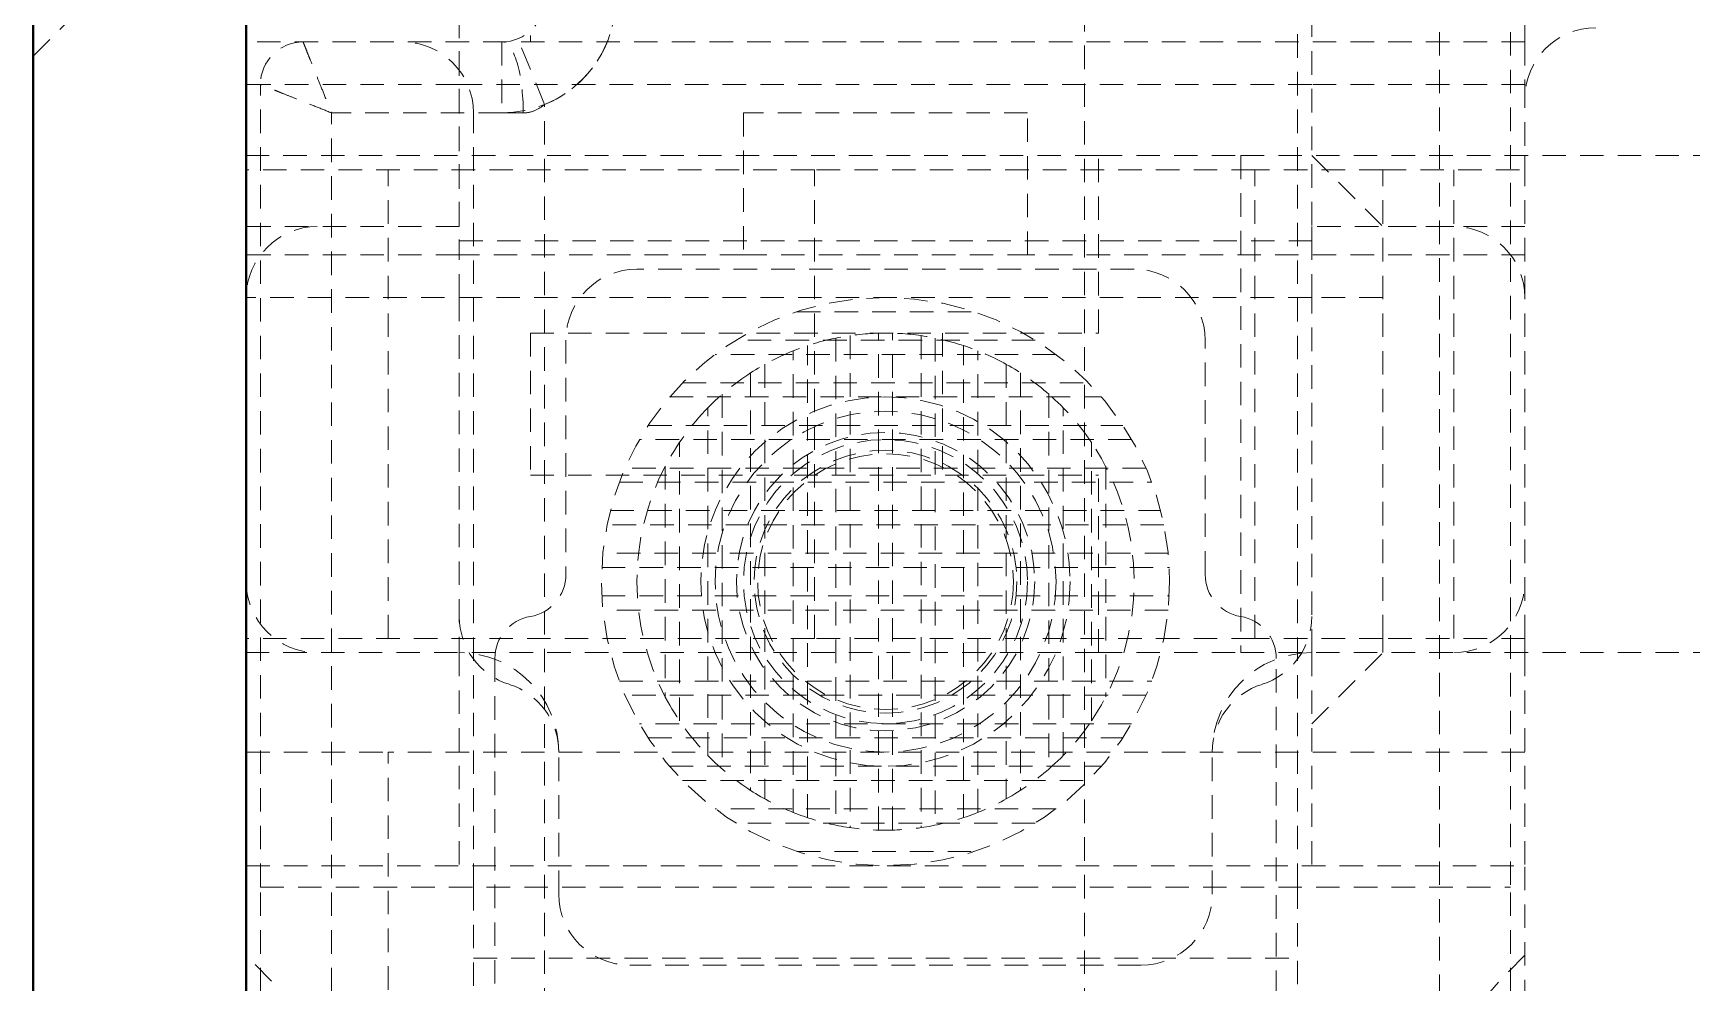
# Model space of a CAD drawing. Header units: inches. Extents: x 6934 to 18973, y 4254 to 7629.
# Drawn here: x 17077.08 to 17088.75, y 4868.83 to 4875.51 of the extents above; entities that cross this region are included whole.
import ezdxf

# ---------------------------------------------------------------- set-up
doc = ezdxf.new("R2010")
doc.units = ezdxf.units.IN
doc.header["$MEASUREMENT"] = 0
doc.linetypes.add('입력 정류부 ASSY$0$DASHED', pattern=[0.2067, 0.1654, -0.0413])
for name, color, linetype, lineweight, true_color in [('입력 정류부 ASSY$0$가려진 것(ISO)', 2, '입력 정류부 ASSY$0$DASHED', 18, 0xffff00), ('입력 정류부 ASSY$0$가려진 좁은 것(ISO)', 2, '입력 정류부 ASSY$0$DASHED', 18, 0xffff00), ('입력 정류부 ASSY$0$가시적인 것(ISO)', 3, 'Continuous', 40, 0x00ff00)]:
    doc.layers.add(name, color=color, linetype=linetype, lineweight=lineweight, true_color=true_color)

# ---------------------------------------------------------------- blocks, each defined once
blk = doc.blocks.new('입력 정류부 ASSY')
at = {"layer": '입력 정류부 ASSY$0$가려진 것(ISO)'}
for p, q in [((433.404, 622.94), (433.404, 609.49)), ((431.904, 609.49), (431.904, 622.44)), ((426.504, 618.14), (426.504, 615.44)), ((426.004, 614.14), (426.004, 616.14)), ((433.504, 616.14), (433.504, 615.44)), ((423.004, 615.34), (423.504, 615.84)), ((426.004, 615.64), (426.004, 614.04)), ((426.004, 615.64), (426.004, 614.14)), ((432.004, 615.64), (432.004, 614.64)), ((432.004, 615.64), (432.004, 614.14)), ((433.504, 615.44), (424.504, 615.44)), ((433.504, 615.44), (433.504, 615.14)), ((426.004, 615.14), (424.504, 615.14)), ((424.604, 609.49), (424.604, 615.14)), ((432.004, 615.14), (426.004, 615.14)), ((433.504, 615.14), (432.004, 615.14)), ((433.504, 615.14), (433.504, 614.64)), ((426.104, 609.49), (426.104, 614.94)), ((428.004, 614.94), (428.004, 613.94)), ((430.004, 614.94), (428.004, 614.94)), ((430.004, 613.94), (430.004, 614.94)), ((430.504, 614.64), (424.504, 614.64)), ((430.504, 613.39), (430.504, 614.64)), ((430.504, 614.64), (431.504, 614.64)), ((431.504, 614.64), (431.504, 611.14)), ((431.504, 614.64), (435.004, 614.64)), ((432.004, 614.64), (432.504, 614.14)), ((433.504, 614.64), (433.504, 614.54)), ((428.504, 614.54), (424.504, 614.54)), ((431.604, 614.54), (428.504, 614.54)), ((428.504, 611.24), (428.504, 614.54)), ((432.504, 614.54), (431.604, 614.54)), ((431.604, 611.24), (431.604, 614.54)), ((432.504, 614.54), (433.504, 614.54)), ((432.504, 611.24), (432.504, 614.54)), ((433.504, 611.24), (433.504, 614.54)), ((426.004, 614.14), (424.504, 614.14)), ((432.004, 614.04), (432.004, 614.14)), ((433.004, 614.14), (432.004, 614.14)), ((433.504, 614.14), (432.504, 614.14)), ((426.004, 613.64), (426.004, 614.04)), ((426.004, 614.04), (432.004, 614.04)), ((432.004, 613.64), (432.004, 614.04)), ((426.004, 613.94), (424.504, 613.94)), ((428.004, 613.94), (426.004, 613.94)), ((428.004, 613.94), (430.004, 613.94)), ((433.504, 613.94), (430.004, 613.94)), ((430.754, 613.84), (427.254, 613.84)), ((432.004, 613.64), (424.504, 613.64)), ((426.004, 613.64), (426.004, 611.14)), ((432.504, 613.64), (432.004, 613.64)), ((432.004, 611.14), (432.004, 613.64)), ((428.38, 613.54), (429.629, 613.54)), ((426.504, 613.39), (430.504, 613.39)), ((426.504, 613.39), (426.504, 612.39)), ((426.754, 613.34), (426.754, 611.69)), ((430.058, 613.34), (427.951, 613.34)), ((428.454, 609.979), (428.454, 613.302)), ((428.654, 613.355), (428.654, 609.926)), ((428.754, 613.372), (428.754, 609.908)), ((428.954, 609.891), (428.954, 613.39)), ((429.054, 609.891), (429.054, 613.39)), ((429.254, 613.372), (429.254, 609.908)), ((429.354, 613.355), (429.354, 609.926)), ((429.404, 613.39), (429.404, 612.39)), ((429.554, 609.979), (429.554, 613.302)), ((431.254, 611.69), (431.254, 613.34)), ((430.204, 613.24), (427.804, 613.24)), ((428.154, 613.17), (428.154, 610.111)), ((428.354, 610.015), (428.354, 613.265)), ((429.654, 610.015), (429.654, 613.265)), ((429.854, 613.17), (429.854, 610.111)), ((428.054, 613.11), (428.054, 610.171)), ((429.954, 613.11), (429.954, 610.171)), ((427.484, 612.94), (430.524, 612.94)), ((427.576, 613.04), (430.433, 613.04)), ((427.854, 612.959), (427.854, 610.321)), ((430.154, 612.959), (430.154, 610.321)), ((427.754, 610.416), (427.754, 612.865)), ((430.254, 610.416), (430.254, 612.865)), ((427.334, 612.74), (430.675, 612.74)), ((430.736, 612.64), (427.272, 612.64)), ((427.554, 610.66), (427.554, 612.62)), ((430.454, 610.66), (430.454, 612.62)), ((426.504, 612.39), (430.504, 612.39)), ((430.837, 612.44), (427.171, 612.44)), ((427.454, 612.453), (427.454, 610.828)), ((430.504, 611.14), (430.504, 612.39)), ((430.554, 612.453), (430.554, 610.828)), ((427.131, 612.34), (430.878, 612.34)), ((427.068, 612.14), (430.941, 612.14)), ((430.964, 612.04), (427.045, 612.04)), ((430.994, 611.84), (427.014, 611.84)), ((427.007, 611.74), (431.002, 611.74)), ((427.007, 611.54), (431.002, 611.54)), ((430.994, 611.44), (427.014, 611.44)), ((428.504, 611.24), (424.504, 611.24)), ((431.604, 611.24), (428.504, 611.24)), ((432.504, 611.24), (431.604, 611.24)), ((432.504, 611.24), (432.504, 611.14)), ((433.504, 611.24), (432.504, 611.24)), ((433.504, 611.24), (433.504, 611.14)), ((430.504, 611.14), (424.504, 611.14)), ((426.004, 611.14), (426.004, 609.64)), ((426.254, 611.099), (426.254, 607.94)), ((430.504, 611.14), (431.504, 611.14)), ((431.504, 611.14), (435.004, 611.14)), ((431.754, 607.94), (431.754, 611.099)), ((432.004, 611.14), (432.004, 609.64)), ((432.004, 610.64), (432.504, 611.14)), ((433.504, 611.14), (433.504, 609.64)), ((427.131, 610.94), (430.878, 610.94)), ((430.837, 610.84), (427.171, 610.84)), ((430.736, 610.64), (427.272, 610.64)), ((427.334, 610.54), (430.675, 610.54)), ((424.504, 610.44), (425.504, 610.44)), ((433.504, 610.44), (425.504, 610.44)), ((425.504, 607.44), (425.504, 610.44)), ((426.704, 609.44), (426.704, 610.44)), ((431.304, 609.44), (431.304, 610.44)), ((427.484, 610.34), (430.524, 610.34)), ((427.576, 610.24), (430.433, 610.24)), ((430.204, 610.04), (427.804, 610.04)), ((430.058, 609.94), (427.951, 609.94)), ((428.38, 609.74), (429.629, 609.74)), ((424.504, 609.64), (433.504, 609.64)), ((433.504, 601.24), (433.504, 609.64)), ((424.604, 609.49), (433.404, 609.49)), ((424.604, 608.49), (424.604, 609.49)), ((426.104, 609.49), (426.104, 608.54)), ((431.904, 608.54), (431.904, 609.49)), ((433.404, 608.49), (433.404, 609.49)), ((426.104, 608.99), (431.904, 608.99)), ((430.804, 608.94), (427.204, 608.94))]:
    blk.add_line(p, q, dxfattribs=at)
for radius in [2, 1.3, 1.2, 1.05, 1, 0.925, 0.9]:
    blk.add_circle((429.004, 611.64), radius, dxfattribs=at)
for centre, radius, start, end in [((426.304, 615.74), 0.3, 270, 0), ((434.004, 615.04), 0.5, 90, 180), ((424.904, 615.14), 0.3, 90, 180), ((425.604, 614.94), 0.5, 0, 89.9994), ((425.004, 613.64), 0.5, 90, 180), ((433.004, 613.64), 0.5, 0, 90), ((427.254, 613.34), 0.5, 90, 180), ((430.754, 613.34), 0.5, 0, 90), ((429.004, 611.64), 1.75, 101.537, 111.8037), ((429.004, 611.64), 1.75, 91.6372, 101.537), ((429.004, 611.64), 1.75, 81.7868, 91.6372), ((429.004, 611.64), 1.75, 71.6823, 81.7868), ((429.004, 611.64), 1.75, 60.9407, 71.6823), ((429.004, 611.64), 1.75, 111.8037, 122.8783), ((429.004, 611.64), 1.75, 48.9177, 60.9407), ((429.004, 611.64), 1.75, 122.8783, 135.5847), ((429.004, 611.64), 1.75, 34.0477, 48.9177), ((429.004, 611.64), 1.75, 135.5847, 152.3396), ((429.004, 611.64), 1.75, 325.9523, 34.0477), ((429.004, 611.64), 1.75, 152.3396, 207.6604), ((426.454, 611.69), 0.3, 279.5941, 0), ((431.554, 611.69), 0.3, 180, 260.4059), ((425.004, 611.64), 0.5, 180, 270), ((433.004, 611.64), 0.5, 270, 0), ((426.504, 611.394), 0.5, 180, 252.5424), ((426.554, 611.099), 0.3, 99.5941, 180), ((431.454, 611.099), 0.3, 0, 80.4059), ((431.504, 611.394), 0.5, 287.4576, 0), ((426.004, 610.44), 0.7, 0, 90), ((432.004, 610.44), 0.7, 90, 180), ((426.204, 610.44), 0.5, 0, 72.5424), ((431.804, 610.44), 0.5, 107.4576, 180), ((429.004, 611.64), 1.75, 207.6604, 224.4153), ((429.004, 611.64), 1.75, 311.0823, 325.9523), ((429.004, 611.64), 1.75, 224.4153, 237.1217), ((429.004, 611.64), 1.75, 299.0593, 311.0823), ((429.004, 611.64), 1.75, 237.1217, 248.1963), ((429.004, 611.64), 1.75, 288.3177, 299.0593), ((429.004, 611.64), 1.75, 248.1963, 258.463), ((429.004, 611.64), 1.75, 258.463, 268.3628), ((429.004, 611.64), 1.75, 268.3628, 278.2132), ((429.004, 611.64), 1.75, 278.2132, 288.3177), ((427.204, 609.44), 0.5, 180, 270), ((430.804, 609.44), 0.5, 270, 0), ((421.004, 605.44), 5, 314.427, 45.573), ((437.004, 605.44), 5, 134.427, 225.573)]:
    blk.add_arc(centre, radius, start, end, dxfattribs=at)
at = {"layer": '입력 정류부 ASSY$0$가려진 좁은 것(ISO)'}
for p, q in [((432.904, 622.94), (432.904, 608.49)), ((430.404, 606.49), (430.404, 622.44)), ((426.304, 615.44), (426.304, 614.94)), ((426.604, 614.999), (426.417, 615.462)), ((426.304, 614.94), (425.104, 614.94)), ((425.104, 608.49), (425.104, 614.94)), ((426.454, 614.94), (426.304, 614.94)), ((426.604, 606.49), (426.604, 614.999)), ((425.504, 611.24), (425.504, 614.54)), ((433.004, 611.24), (433.004, 614.54))]:
    blk.add_line(p, q, dxfattribs=at)
for start in [270, 292.0244]:
    blk.add_arc((426.304, 615.74), 0.8, start, 0, dxfattribs=at)
blk.add_ellipse((426.304, 614.94), major_axis=(0, 0.5), ratio=0.300024, start_param=4.712322, end_param=6.283226, dxfattribs=at)
for points, knots in [([(424.904, 615.44), (424.904, 615.44), (424.905, 615.439), (424.906, 615.436), (424.907, 615.433), (424.909, 615.429), (424.911, 615.423), (424.914, 615.416), (424.917, 615.408), (424.921, 615.398), (424.925, 615.388), (424.93, 615.375), (424.936, 615.36), (424.942, 615.345), (424.949, 615.328), (424.957, 615.308), (424.965, 615.288), (424.974, 615.265), (424.984, 615.24), (424.994, 615.215), (425.006, 615.187), (425.018, 615.156), (425.03, 615.125), (425.044, 615.092), (425.058, 615.056), (425.072, 615.02), (425.088, 614.981), (425.104, 614.94)], [0, 0, 0, 0, 0.111111, 0.111111, 0.111111, 0.222222, 0.222222, 0.222222, 0.333333, 0.333333, 0.333333, 0.444444, 0.444444, 0.444444, 0.555556, 0.555556, 0.555556, 0.666667, 0.666667, 0.666667, 0.777778, 0.777778, 0.777778, 0.888889, 0.888889, 0.888889, 1, 1, 1, 1]), ([(425.104, 614.94), (425.064, 614.957), (425.025, 614.972), (424.989, 614.986), (424.953, 615.001), (424.919, 615.014), (424.889, 615.027), (424.858, 615.039), (424.83, 615.05), (424.804, 615.06), (424.779, 615.07), (424.756, 615.079), (424.736, 615.087), (424.734, 615.088), (424.732, 615.089), (424.73, 615.09), (424.713, 615.097), (424.697, 615.103), (424.684, 615.108), (424.682, 615.109), (424.68, 615.11), (424.678, 615.111), (424.666, 615.116), (424.655, 615.12), (424.647, 615.123), (424.645, 615.124), (424.643, 615.125), (424.642, 615.125), (424.634, 615.129), (424.627, 615.131), (424.622, 615.133), (424.621, 615.134), (424.62, 615.134), (424.619, 615.135), (424.614, 615.136), (424.611, 615.138), (424.609, 615.139), (424.608, 615.139), (424.607, 615.139), (424.607, 615.139), (424.605, 615.14), (424.604, 615.14), (424.604, 615.14)], [0, 0, 0, 0, 0.111111, 0.111111, 0.111111, 0.222222, 0.222222, 0.222222, 0.333333, 0.333333, 0.333333, 0.444444, 0.444444, 0.444444, 0.456898, 0.456898, 0.456898, 0.555556, 0.555556, 0.555556, 0.571103, 0.571103, 0.571103, 0.666667, 0.666667, 0.666667, 0.685358, 0.685358, 0.685358, 0.777778, 0.777778, 0.777778, 0.799623, 0.799623, 0.799623, 0.888889, 0.888889, 0.888889, 0.913753, 0.913753, 0.913753, 1, 1, 1, 1]), ([(426.454, 614.94), (426.477, 614.94), (426.525, 614.947), (426.578, 614.978), (426.604, 614.999)], [0.0000168, 0.0000168, 0.0000168, 0.0000168, 0.5, 1, 1, 1, 1])]:
    blk.add_open_spline(points, degree=3, knots=knots, dxfattribs=at)
at = {"layer": '입력 정류부 ASSY$0$가시적인 것(ISO)'}
for p, q in [((423.004, 582.44), (423.004, 628.44)), ((424.504, 594.74), (424.504, 616.14)), ((424.504, 616.14), (424.504, 594.74))]:
    blk.add_line(p, q, dxfattribs=at)

msp = doc.modelspace()

# ---------------------------------------------------------------- block references
msp.add_blockref('입력 정류부 ASSY', (16654.075, 4260.012))

doc.saveas('drawing.dxf')
